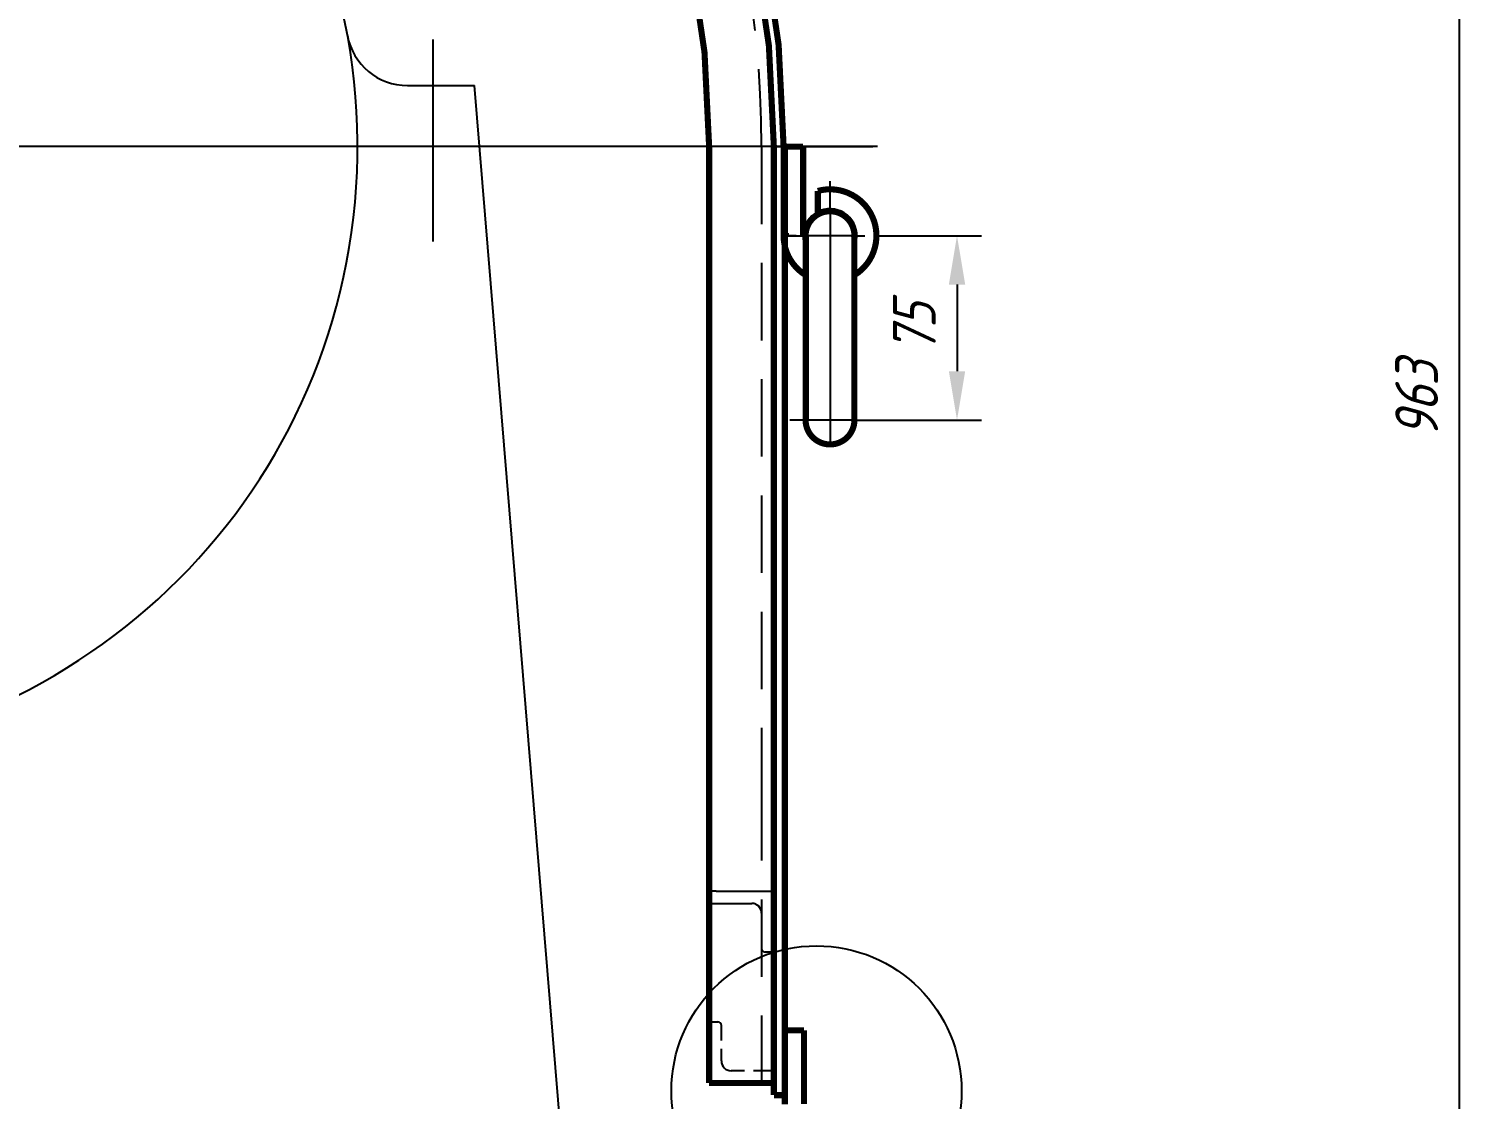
# Model space of a CAD drawing. Extents: x 973 to 2730, y 39 to 1746.
# Drawn here: x 2351.3 to 2468.5, y 455.2 to 543 of the extents above; entities that cross this region are included whole.
import ezdxf
from ezdxf.enums import TextEntityAlignment as Align

# ---------------------------------------------------------------- set-up
doc = ezdxf.new("R2010")
doc.units = 0
doc.header["$LTSCALE"] = 0.5
doc.header["$MEASUREMENT"] = 0
doc.linetypes.add('DASHDOT', pattern=[25.4, 12.7, -6.35, 0, -6.35])
doc.linetypes.add('DASHED', pattern=[19.05, 12.7, -6.35])
doc.layers.get('0').update_dxf_attribs({"linetype": 'CONTINUOUS'})
doc.layers.get('DEFPOINTS').update_dxf_attribs({"linetype": 'CONTINUOUS'})
doc.styles.add('ROMANC', font='romanc', dxfattribs={"width": 0.8, "oblique": 15, "height": 3.5})
doc.dimstyles.get("Standard").update_dxf_attribs({"dimtxt": 0.18, "dimasz": 0.18, "dimexe": 0.18, "dimexo": 0.0625, "dimgap": 0.09, "dimtad": 0, "dimtih": 1, "dimtoh": 1, "dimdec": 4, "dimzin": 0, "dimdsep": 46, "dimtxsty": 'Standard', "dimcen": 0.09, "dimadec": 0, "dimazin": 0, "dimtfac": 1, "dimtdec": 4, "dimtofl": 0, "dimtmove": 0, "dimatfit": 3, "dimfxl": 0, "dimtolj": 1, "dimtzin": 0, "dimarcsym": 0})

# ---------------------------------------------------------------- blocks, each defined once
blk = doc.blocks.new('*D7')
at = {"color": 0, "linetype": 'ByBlock'}
for p, q in [((1549.65, 437.41), (1556.25, 437.41)), ((1554.25, 433.41), (1554.25, 426.31)), ((1547.43, 422.31), (1556.25, 422.31))]:
    blk.add_line(p, q, dxfattribs=at)
for points in [[(1553.58, 433.41), (1554.92, 433.41), (1554.25, 437.41)], [(1553.58, 426.31), (1554.92, 426.31), (1554.25, 422.31)]]:
    blk.add_solid(points, dxfattribs=at)
at = {"layer": 'DEFPOINTS', "color": 0, "linetype": 'ByBlock'}
for p in [(1549.65, 437.41), (1547.43, 422.31), (1554.25, 422.31)]:
    blk.add_point(p, dxfattribs=at)
at = {"color": 0, "linetype": 'ByBlock', "style": 'ROMANC', "oblique": 15, "width": 0.8}
blk.add_text('75', height=3.5, rotation=90, dxfattribs=at).set_placement((1550.75, 429.86), align=Align.MIDDLE_CENTER)

msp = doc.modelspace()

# ---------------------------------------------------------------- linework, layer by layer
at = {"color": 0, "linetype": 'ByBlock'}
for p, q in [((2468.46, 420.3), (2468.46, 604.9)), ((2415.22, 533.3), (2415.42, 533.3)), ((2413.22, 460.9), (2413.22, 462.82))]:
    msp.add_line(p, q, dxfattribs=at)
for p, q in [((2384.39, 542.08), (2384.39, 525.53)), ((2382.31681, 538.3), (2387.81778, 538.3)), ((2395.19, 448.64), (2387.81778, 538.3)), ((2420.81, 533.3), (2244.42, 533.3)), ((2412.57021, 533.3), (2413.52, 533.3)), ((2413.57021, 533.3), (2413.62, 533.3)), ((2414.32, 533.3), (2414.57021, 533.3)), ((2413.12, 526), (2413.12, 531.64)), ((2416.92, 528.16), (2416.92, 530.46)), ((2416.92, 528.16), (2416.92, 526)), ((2413.47021, 526.2), (2413.47021, 526.1)), ((2413.47021, 526.2), (2413.47021, 526.1)), ((2414.16, 526), (2413, 526)), ((2413.16, 526), (2414.88, 526)), ((2415.6, 526), (2414.92, 526)), ((2418.64, 526), (2415.6, 526)), ((2416.92, 526), (2416.92, 523.4)), ((2418.64, 526), (2419.76, 526)), ((2420.76, 526), (2422.72, 526)), ((2416.92, 523.4), (2416.92, 508.9)), ((2415.6, 510.9), (2413.62, 510.9)), ((2418.64, 510.9), (2415.6, 510.9)), ((2418.64, 510.9), (2420.5, 510.9)), ((2407.6, 472.3), (2407.02, 472.3)), ((2407.6, 472.3), (2412.32, 472.3)), ((2412.32, 467.3), (2412.32, 472.3)), ((2407.02, 471.3), (2410.52, 471.3)), ((2412.32, 467.3), (2411.62, 467.3)), ((2407.02, 461.6), (2407.72, 461.6)), ((2413.18, 460.9), (2413.18, 455.9)), ((2412.32, 456.6), (2412.32, 457.3)), ((2411.74, 456.6), (2412.32, 456.6)), ((2413.18, 456.76), (2413.18, 454.8598))]:
    msp.add_line(p, q)
at = {"linetype": 'DASHED'}
for p, q in [((2411.32, 533.3), (2411.32, 476.48)), ((2411.32, 481.16), (2411.32, 456.6)), ((2411.32, 470.5), (2411.32, 467.6)), ((2407.02, 461.6), (2407.02, 460.81)), ((2408.02, 460.08), (2408.02, 461.3)), ((2407.02, 460.24), (2407.02, 458.68)), ((2408.02, 458.4), (2408.02, 459.4)), ((2407.02, 458.27), (2407.02, 456.6)), ((2409.92, 457.6), (2408.82, 457.6)), ((2412.02, 457.6), (2410.64, 457.6)), ((2409.32, 456.6), (2407.02, 456.6)), ((2411.74, 456.6), (2410.35, 456.6))]:
    msp.add_line(p, q, dxfattribs=at)
at = {"linetype": 'DASHDOT'}
msp.add_line((2414.32, 533.3), (2420.42, 533.3), dxfattribs=at)
at = {"const_width": 0.5}
for points in [[(2413.12, 533.3, 1), (2242.92, 533.3, 1)], [(2412.32, 533.3, 1), (2243.72, 533.3, 1)], [(2407.02, 533.3, 1), (2249.02, 533.3, 1)], [(2418.92, 522.7689, 0.86546876), (2415.92, 529.66606, 1)], [(2418.92, 526, 1.073397535), (2414.94, 525.71787, 1.073397535)], [(2413.12, 526, 0.261399121), (2414.94, 522.75661, 0.261399121)], [(2414.94, 511.18213, 1.073397535), (2418.92, 510.9, 1.073397535)]]:
    msp.add_lwpolyline(points, format="xyb", dxfattribs=at)
for points in [[(2407.02, 476.48), (2407.02, 533.3)], [(2412.32, 533.3), (2412.32, 476.48)], [(2414.72, 533.3), (2413.12, 533.3)], [(2413.12, 526), (2413.12, 533.3)], [(2413.22, 533.3), (2413.22, 476.48)], [(2414.72, 526), (2414.72, 533.3)], [(2415.92, 527.73205), (2415.92, 529.66606)], [(2414.94, 526), (2414.94, 510.9)], [(2418.92, 526), (2418.92, 510.9)], [(2407.02, 461.6), (2407.02, 481.16)], [(2412.32, 481.16), (2412.32, 455.6)], [(2413.22, 481.16), (2413.22, 454.84)], [(2407.02, 456.6), (2407.02, 461.6)], [(2413.18, 460.9), (2414.78, 460.9)], [(2414.78, 460.9), (2414.78, 454.8598)], [(2412.06, 456.6), (2407.02, 456.6)], [(2413.22, 455.6), (2412.32, 455.6)]]:
    msp.add_lwpolyline(points, dxfattribs=at)
msp.add_circle((2415.81, 455.95), 11.88)
at = {"linetype": 'DASHED'}
msp.add_arc((2328.02, 533.29999), 83.3, 0.0000038, 179.9999962, dxfattribs=at)
for centre, radius, start, end in [((2328.02, 533.3), 50.21, 180, 169.5646116), ((2382.31681, 543.3), 5, 190.4353884, 270), ((2416.92, 526), 2.2, 335.3800227, 155.3800227), ((2416.92, 526), 2.2, 180, 205.8419328), ((2410.52, 470.5), 0.8, 360, 90), ((2411.62, 467.6), 0.3, 180, 270), ((2407.72, 461.3), 0.3, 360, 90), ((2408.82, 458.4), 0.8, 180, 270), ((2412.02, 457.3), 0.3, 360, 90)]:
    msp.add_arc(centre, radius, start, end)
at = {"layer": 'DEFPOINTS', "color": 0, "linetype": 'ByBlock'}
for p in [(2414.22, 533.3), (2412.78, 463.22), (2413.14, 463.22), (2413.22, 462.42), (2413.22, 460.9), (2413.64196, 461.3), (2414.78, 460.9), (2414.78, 460.9), (2407.02, 456.82036), (2407.02, 456.58), (2409.3, 455.94)]:
    msp.add_point(p, dxfattribs=at)

# ---------------------------------------------------------------- texts
at = {"color": 0, "linetype": 'ByBlock', "style": 'ROMANC', "oblique": 15, "width": 0.8}
msp.add_text('963', height=3.5, rotation=90, dxfattribs=at).set_placement((2464.96, 512.6), align=Align.MIDDLE_CENTER)

# ---------------------------------------------------------------- dimensions: what is measured, and where the dimension line sits
dim = msp.add_linear_dim(base=(2427.32, 510.9), p1=(2422.72, 526), p2=(2420.5, 510.9), angle=270, text='75', dimstyle='Standard')
dim.commit()
dim.dimension.update_dxf_attribs({"geometry": '*D7', "text_midpoint": (2423.82, 518.45), "insert": (873.07, 88.59)})

doc.saveas('drawing.dxf')
